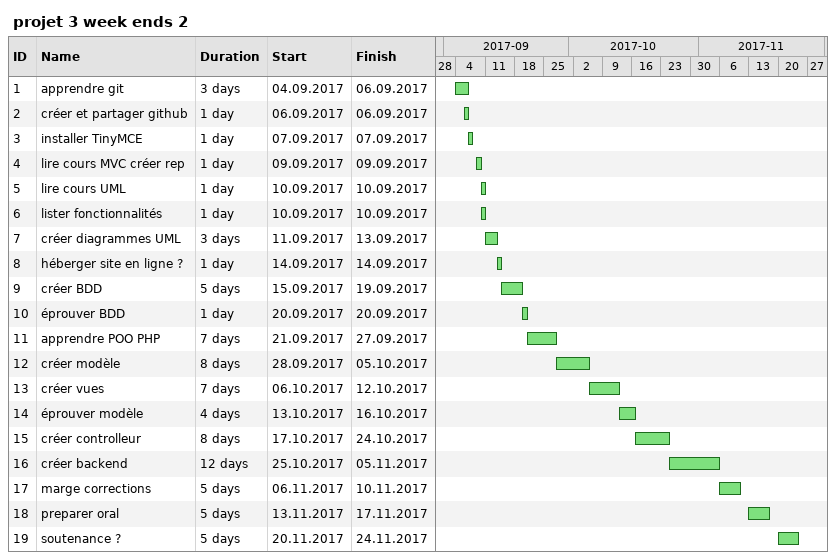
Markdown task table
projet 3 week ends 2

| ID | Task | Duration | Start | Finish |
|---|---|---|---|---|
| 1 | apprendre git | 3d | 2017-09-04 | 2017-09-06 |
| 2 | créer et partager github | 1d | 2017-09-06 | 2017-09-06 |
| 3 | installer TinyMCE | 1d | 2017-09-07 | 2017-09-07 |
| 4 | lire cours MVC créer rep | 1d | 2017-09-09 | 2017-09-09 |
| 5 | lire cours UML | 1d | 2017-09-10 | 2017-09-10 |
| 6 | lister fonctionnalités | 1d | 2017-09-10 | 2017-09-10 |
| 7 | créer diagrammes UML | 3d | 2017-09-11 | 2017-09-13 |
| 8 | héberger site en ligne ? | 1d | 2017-09-14 | 2017-09-14 |
| 9 | créer BDD | 5d | 2017-09-15 | 2017-09-19 |
| 10 | éprouver BDD | 1d | 2017-09-20 | 2017-09-20 |
| 11 | apprendre POO PHP | 7d | 2017-09-21 | 2017-09-27 |
| 12 | créer modèle | 8d | 2017-09-28 | 2017-10-05 |
| 13 | créer vues | 7d | 2017-10-06 | 2017-10-12 |
| 14 | éprouver modèle | 4d | 2017-10-13 | 2017-10-16 |
| 15 | créer controlleur | 8d | 2017-10-17 | 2017-10-24 |
| 16 | créer backend | 12d | 2017-10-25 | 2017-11-05 |
| 17 | marge corrections | 5d | 2017-11-06 | 2017-11-10 |
| 18 | preparer oral | 5d | 2017-11-13 | 2017-11-17 |
| 19 | soutenance ? | 5d | 2017-11-20 | 2017-11-24 |
